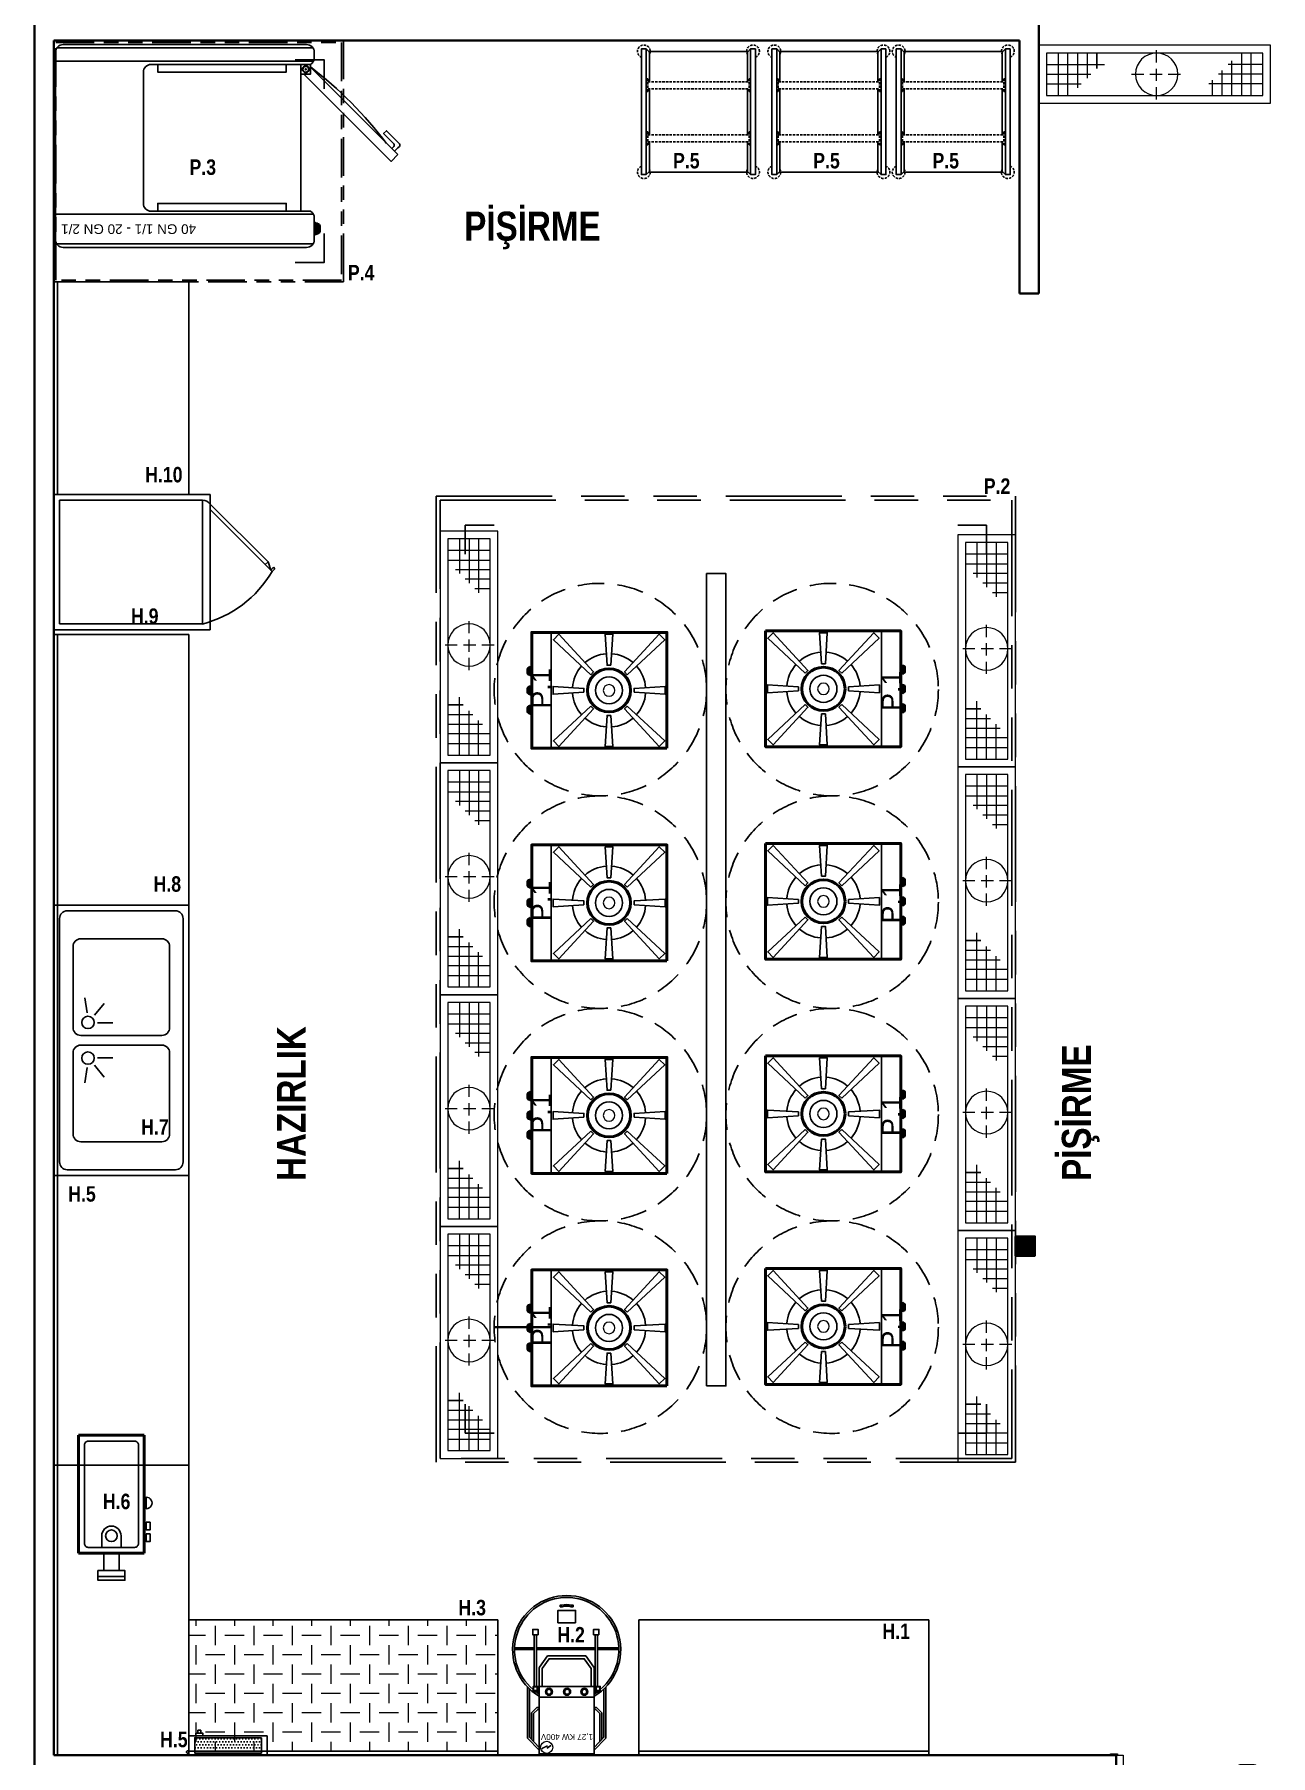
# Model space of a CAD drawing. Header units: centimetres. Extents: x 10321 to 11473, y 9141 to 13369.
# Drawn here: x 10321 to 10961, y 11708 to 12599 of the extents above; entities that cross this region are included whole.
import ezdxf
from ezdxf.enums import TextEntityAlignment as Align

# ---------------------------------------------------------------- set-up
doc = ezdxf.new("R2010")
doc.units = ezdxf.units.CM
for name, pattern in [('DASHED2', [9.525, 6.35, -3.175]), ('HIDDEN', [0.375, 0.25, -0.125]), ('{ Tapered Dash }', [10, 4, -1, 1.5, -1, 1.5, -1])]:
    doc.linetypes.add(name, pattern=pattern)
for name, color, linetype, lineweight in [('-DWG_ANA', 7, 'Continuous', 50), ('-DWG_DETAY1', 7, 'Continuous', 25), ('-DWG_DETAY2', 7, 'Continuous', 15), ('A_frame', 167, 'Continuous', 9), ('A_text', 7, 'Continuous', 9), ('BL-C', 140, 'Continuous', 0), ('DUVAR', 1, 'Continuous', 40), ('GRC-Ekipman', 4, 'Continuous', 25), ('GRC-et', 10, 'Continuous', 15), ('NO', 7, 'Continuous', 30), ('PLAN', 253, 'Continuous', 15), ('yerizg-a', 7, 'Continuous', 15), ('yerizg-b', 7, 'Continuous', 9)]:
    doc.layers.add(name, color=color, linetype=linetype, lineweight=lineweight)
for name, color, linetype in [('0-MUTFAK', 7, 'Continuous'), ('Kıtc-002 Çizgi', 7, 'Continuous'), ('Kıtc-011 Elk Tes Yazı 001', 1, 'Continuous'), ('Kıtc-014 Elk Tes İşaretler', 1, 'Continuous'), ('sıhhi tesisat', 162, 'Continuous')]:
    doc.layers.add(name, color=color, linetype=linetype)
doc.styles.add('ekp-yazı', font='arial.ttf', dxfattribs={"height": 10})
doc.styles.add('GZP', font='ARIALN.TTF')
doc.styles.add('ROMANS', font='ROMANSTW.SHX', dxfattribs={"width": 0.8})
doc.styles.get("Standard").update_dxf_attribs({"font": 'arial.ttf'})

# ---------------------------------------------------------------- blocks, each defined once
blk = doc.blocks.new('K-160')
at = {"layer": 'A_frame'}
for points in [[(-717.49, 19159.98), (-717.49, 19163.62), (-716.77, 19163.62), (-716.77, 19160.71), (-716.77, 19159.98)], [(-706.76, 19159.98), (-706.76, 19160.71), (-706.76, 19163.62), (-706.04, 19163.62), (-706.04, 19159.98)], [(-716.77, 19081.44), (-716.77, 19080.71), (-717.86, 19080.71), (-717.86, 19158.53), (-716.77, 19158.53), (-716.77, 19157.8), (-714.58, 19157.8), (-714.58, 19157.07), (-714.58, 19081.44)], [(-714.58, 19157.07), (-714.58, 19157.8), (-716.77, 19157.8), (-716.77, 19160.71), (-706.76, 19160.71), (-706.76, 19157.07)], [(-718.22, 19074.35), (-718.22, 19072.35), (-717.86, 19072.35), (-717.86, 19074.35)], [(-716.77, 19079.98), (-716.77, 19080.71), (-717.86, 19080.71), (-717.86, 19002.89), (-716.77, 19002.89), (-716.77, 19003.62), (-714.58, 19003.62), (-714.58, 19004.35), (-714.58, 19079.98)], [(-714.58, 19074.35), (-714.58, 19072.35), (-714.22, 19072.35), (-714.22, 19074.35)], [(-714.58, 19004.35), (-714.58, 19003.62), (-716.77, 19003.62), (-716.77, 19000.71), (-706.76, 19000.71), (-706.76, 19004.35)], [(-717.49, 19001.44), (-717.49, 18997.8), (-716.77, 18997.8), (-716.77, 19000.71), (-716.77, 19001.44)], [(-706.76, 19001.44), (-706.76, 19000.71), (-706.76, 18997.8), (-706.04, 18997.8), (-706.04, 19001.44)]]:
    blk.add_lwpolyline(points, close=True, dxfattribs=at)
at = {"layer": 'A_frame', "linetype": 'HIDDEN', "ltscale": 15}
for points in [[(-717.86, 19080.71, -0.462383), (-796.77, 19159.65), (-717.86, 19159.65)], [(-717.86, 19080.71, 0.462383), (-796.77, 19001.77), (-717.86, 19001.77)]]:
    blk.add_lwpolyline(points, format="xyb", dxfattribs=at)
at = {"layer": 'A_frame'}
for points in [[(-720.77, 19089.16), (-720.77, 19096.43, -0.414214), (-719.31, 19097.89, -0.91685), (-719.31, 19097.16, 0.414214), (-720.04, 19096.43), (-720.04, 19089.16, 0.414214), (-719.31, 19088.43), (-718.22, 19088.43), (-718.22, 19087.71), (-719.31, 19087.71, -0.414214)], [(-713.13, 19087.71), (-714.22, 19087.71), (-714.22, 19088.43), (-713.13, 19088.43, 0.414214), (-712.4, 19089.16), (-712.4, 19096.43, 0.414214), (-713.13, 19097.16, -0.91685), (-713.13, 19097.89, -0.414214), (-711.67, 19096.43), (-711.67, 19089.16, -0.414214)], [(-720.77, 19072.26), (-720.77, 19064.99, 0.414214), (-719.31, 19063.53, 0.91685), (-719.31, 19064.26, -0.414214), (-720.04, 19064.99), (-720.04, 19072.26, -0.414214), (-719.31, 19072.99), (-718.22, 19072.99), (-718.22, 19073.72), (-719.31, 19073.72, 0.414214)], [(-713.13, 19073.72), (-714.22, 19073.72), (-714.22, 19072.99), (-713.13, 19072.99, -0.414214), (-712.4, 19072.26), (-712.4, 19064.99, -0.414214), (-713.13, 19064.26, 0.91685), (-713.13, 19063.53, 0.414214), (-711.67, 19064.99), (-711.67, 19072.26, 0.414214)]]:
    blk.add_lwpolyline(points, format="xyb", close=True, dxfattribs=at)
blk = doc.blocks.new('A$C29431E44')
at = {"layer": 'Kıtc-014 Elk Tes İşaretler', "linetype": 'Continuous', "lineweight": 0}
for p, q in [((2.9, 3.66), (0.96, 2.3)), ((0.96, 2.3), (1, 2.21)), ((1, 2.21), (2.81, 3.48)), ((2.81, 3.48), (2.9, 2.31)), ((3, 2.49), (2.9, 3.66)), ((2.9, 2.31), (5.24, 3.52)), ((5.18, 3.62), (3, 2.49)), ((5.66, 3.81), (5.09, 3.77)), ((5.09, 3.77), (5.17, 3.64)), ((5.17, 3.64), (5.34, 3.36)), ((5.24, 3.52), (5.19, 3.62)), ((5.34, 3.36), (5.66, 3.81))]:
    blk.add_line(p, q, dxfattribs=at)
blk.add_circle((3.16, 3.16), 3.16, dxfattribs=at)
blk = doc.blocks.new('A$C5DC8673B')
at = {"layer": 'Kıtc-002 Çizgi'}
for p, q in [((9.81, 60.6), (9.81, 74.46)), ((10.81, 61.02), (10.81, 75.5)), ((45.07, 61.02), (45.07, 75.5)), ((46.07, 60.6), (46.07, 74.46)), ((12.51, 57.9), (9.81, 60.6)), ((12.93, 58.9), (10.81, 61.02)), ((12.51, 57.9), (13.78, 57.9)), ((12.93, 58.9), (13.78, 58.9)), ((42.95, 58.9), (42.1, 58.9)), ((43.36, 57.9), (42.1, 57.9)), ((42.95, 58.9), (45.07, 61.02)), ((43.36, 57.9), (46.07, 60.6)), ((12.86, 49.25), (12.86, 46.97)), ((13.78, 52.49), (13.78, 46.97)), ((13.27, 27.91), (43.51, 27.91)), ((13.27, 26.91), (43.51, 26.91)), ((44.79, 27.91), (54.94, 27.91)), ((44.79, 26.91), (54.92, 26.91)), ((25.28, 5.74), (25.55, 5.7)), ((25.28, 4.93), (25.55, 4.89)), ((30.59, 5.74), (30.32, 5.7)), ((30.59, 4.93), (30.32, 4.89))]:
    blk.add_line(p, q, dxfattribs=at)
for points in [[(13.78, 52.49), (42.1, 52.49), (42.1, 81.92), (13.78, 81.92)], [(10.58, 49.85), (13.78, 49.85), (13.78, 49.25), (10.58, 49.25)], [(12.86, 49.25), (10.58, 49.25), (10.58, 46.97), (12.86, 46.97)], [(12, 20.21), (13.27, 20.21), (13.27, 46.97), (12, 46.97)], [(13.78, 49.25), (12.86, 49.25), (12.86, 46.97), (13.78, 46.97)], [(13.78, 52.49), (42.1, 52.49), (42.1, 46.97), (13.78, 46.97)], [(42.1, 49.82), (45.29, 49.82), (45.29, 49.23), (42.1, 49.23)], [(43.01, 46.95), (42.1, 46.95), (42.1, 49.23), (43.01, 49.23)], [(43.01, 49.23), (45.29, 49.23), (45.29, 46.95), (43.01, 46.95)], [(43.51, 20.19), (44.79, 20.19), (44.79, 46.95), (43.51, 46.95)], [(11.26, 20.21), (14.01, 20.21), (14.01, 17.47), (11.26, 17.47)], [(42.78, 20.19), (45.52, 20.19), (45.52, 17.45), (42.78, 17.45)], [(23.37, 13.98), (32.5, 13.98), (32.5, 7.59), (23.37, 7.59)], [(24.56, 5.74), (25.28, 5.74), (25.28, 4.93), (24.56, 4.93)], [(31.32, 5.74), (30.59, 5.74), (30.59, 4.93), (31.32, 4.93)]]:
    blk.add_lwpolyline(points, close=True, dxfattribs=at)
for points in [[(7.66, 47.23), (7.66, 73.69), (13.78, 79.99)], [(8.66, 48.22), (8.66, 73.29), (13.78, 78.56)], [(48.21, 47.23), (48.21, 73.69), (42.1, 79.99)], [(47.21, 48.22), (47.21, 73.29), (42.1, 78.56)], [(13.78, 46.97), (13.78, 37.33), (13.9, 36.96), (18.04, 31.19), (18.44, 31.17), (37.43, 31.17), (37.84, 31.19), (41.98, 36.96), (42.1, 37.33), (42.1, 46.97)], [(15.28, 46.97), (15.28, 37.61), (18.82, 32.67), (37.05, 32.67), (40.6, 37.61), (40.6, 46.97)]]:
    blk.add_lwpolyline(points, dxfattribs=at)
for centre, radius in [((11.69, 48.13), 1), ((18.78, 49.73), 1.82), ((18.78, 49.73), 1.28), ((27.7, 49.73), 1.82), ((27.7, 49.73), 1.28), ((37.09, 49.73), 1.82), ((37.09, 49.73), 1.28), ((44.19, 48.13), 1)]:
    blk.add_circle(centre, radius, dxfattribs=at)
for centre, radius, start, end in [((27.94, 27.91), 28, 120.37847, 59.62153), ((27.94, 27.91), 27, 130.00552, 49.99448), ((27.94, 27.91), 27, 121.63053, 125.66401), ((27.94, 27.91), 27, 54.24941, 58.36948), ((27.94, 14.35), 8.97, 254.57781, 285.42219), ((27.94, 13.54), 8.97, 254.57781, 285.42219)]:
    blk.add_arc(centre, radius, start, end, dxfattribs=at)
for points, knots in [([(1.23, 27.91), (1.16, 27.91), (1.06, 27.91), (0.97, 27.91), (0.94, 27.91)], [0, 0, 0, 0, 0.1306613, 0.1926211, 0.1926211, 0.1926211, 0.1926211]), ([(1.23, 27.91), (1.16, 27.91), (1.06, 27.91), (0.97, 27.91), (0.94, 27.91)], [0, 0, 0, 0, 0.1306613, 0.1926211, 0.1926211, 0.1926211, 0.1926211]), ([(12, 27.91), (11.69, 27.91), (11.39, 27.91), (11.08, 27.91), (10.43, 27.91), (8.89, 27.91), (6.48, 27.91), (3.85, 27.91), (2.1, 27.91), (1.23, 27.91)], [-0.091879, -0.091879, -0.091879, -0.091879, 0, 0, 0, 0.196291, 0.46418, 0.732097, 1, 1, 1, 1]), ([(12, 27.91), (11.69, 27.91), (11.39, 27.91), (11.08, 27.91), (10.43, 27.91), (8.89, 27.91), (6.48, 27.91), (3.85, 27.91), (2.1, 27.91), (1.23, 27.91)], [-0.091879, -0.091879, -0.091879, -0.091879, 0, 0, 0, 0.196291, 0.46418, 0.732097, 1, 1, 1, 1]), ([(12, 26.91), (11.97, 26.91), (11.94, 26.91), (11.87, 26.91), (11.82, 26.91), (11.66, 26.91), (11.56, 26.91), (11.44, 26.91), (11.43, 26.91), (11.38, 26.91), (11.35, 26.91), (11.26, 26.91), (11.2, 26.91), (11.12, 26.91), (11.11, 26.91), (11.08, 26.91), (11.07, 26.91), (11.05, 26.91), (11.04, 26.91), (11.02, 26.91), (11, 26.91), (10.95, 26.91), (10.91, 26.91), (10.81, 26.91), (10.74, 26.91), (10.52, 26.91), (10.38, 26.91), (9.96, 26.91), (9.68, 26.91), (9.37, 26.91), (9.34, 26.91), (9.27, 26.91), (9.22, 26.91), (9.16, 26.91), (9.15, 26.91), (9.14, 26.91), (9.13, 26.91), (9.12, 26.91), (9.11, 26.91), (9.09, 26.91), (9.08, 26.91), (9.04, 26.91), (9.02, 26.91), (8.94, 26.91), (8.89, 26.91), (8.74, 26.91), (8.64, 26.91), (8.33, 26.91), (8.13, 26.91), (7.51, 26.91), (7.11, 26.91), (6.66, 26.91), (6.62, 26.91), (6.56, 26.91), (6.55, 26.91), (6.52, 26.91), (6.51, 26.91), (6.49, 26.91), (6.49, 26.91), (6.47, 26.91), (6.46, 26.91), (6.44, 26.91), (6.42, 26.91), (6.38, 26.91), (6.34, 26.91), (6.25, 26.91), (6.19, 26.91), (6, 26.91), (5.88, 26.91), (5.5, 26.91), (5.25, 26.91), (4.98, 26.91), (4.95, 26.91), (4.88, 26.91), (4.83, 26.91), (4.68, 26.91), (4.58, 26.91), (4.29, 26.91), (4.09, 26.91), (3.88, 26.91), (3.87, 26.91), (3.85, 26.91), (3.84, 26.91), (3.82, 26.91), (3.81, 26.91), (3.78, 26.91), (3.76, 26.91), (3.7, 26.91), (3.66, 26.91), (3.54, 26.91), (3.46, 26.91), (3.22, 26.91), (3.06, 26.91), (2.57, 26.91), (2.25, 26.91), (1.7, 26.91), (1.46, 26.91), (1.23, 26.91)], [-0.091879, -0.091879, -0.091879, -0.091879, -0.084163, -0.084163, -0.068729, -0.068729, -0.037862, -0.037862, -0.033319, -0.033319, -0.024232, -0.024232, -0.006058, -0.006058, -0.000672, -0.000672, 0.001993, 0.001993, 0.004658, 0.004658, 0.009988, 0.009988, 0.020649, 0.020649, 0.04197, 0.04197, 0.084612, 0.084612, 0.169896, 0.169896, 0.17737, 0.17737, 0.192318, 0.192318, 0.194954, 0.194954, 0.196886, 0.196886, 0.198819, 0.198819, 0.202683, 0.202683, 0.210411, 0.210411, 0.225868, 0.225868, 0.256781, 0.256781, 0.318608, 0.318608, 0.442262, 0.442262, 0.455315, 0.455315, 0.459598, 0.459598, 0.462633, 0.462633, 0.465016, 0.465016, 0.4674, 0.4674, 0.472167, 0.472167, 0.481702, 0.481702, 0.500771, 0.500771, 0.538909, 0.538909, 0.615186, 0.615186, 0.622666, 0.622666, 0.637628, 0.637628, 0.667551, 0.667551, 0.727398, 0.727398, 0.731293, 0.731293, 0.734369, 0.734369, 0.737445, 0.737445, 0.743597, 0.743597, 0.755901, 0.755901, 0.780509, 0.780509, 0.829725, 0.829725, 0.928156, 0.928156, 1, 1, 1, 1])]:
    blk.add_open_spline(points, degree=3, knots=knots, dxfattribs=at)
at = {"layer": 'Kıtc-014 Elk Tes İşaretler'}
blk.add_blockref('A$C29431E44', (35.14, 75.32), dxfattribs=at)
at = {"layer": 'Kıtc-011 Elk Tes Yazı 001', "insert": (14.28, 74.65), "char_height": 3, "attachment_point": 1}
blk.add_mtext_dynamic_manual_height_columns('{\\f@Arial Unicode MS|b0|i0|c162|p34;1,27 KW 400V }', width=31.2688, gutter_width=50, heights=[0], dxfattribs=at)
blk = doc.blocks.new('1-OG6')
at = {"layer": '-DWG_DETAY1', "color": 0}
for points in [[(-30, 30), (-30, -30), (30, -30), (30, 30)], [(-8.11, 9.46), (-9.51, 8.04), (-29, 26), (-26.18, 28.84)], [(-1, 13), (1, 13), (2, 29), (-2, 29)], [(8.11, 9.46), (9.51, 8.04), (29, 26), (26.18, 28.84)], [(-13, 1), (-13, -1), (-29, -2), (-29, 2)], [(13, 1), (13, -1), (29, -2), (29, 2)], [(-8.11, -9.46), (-9.51, -8.04), (-29, -26), (-26.18, -28.84)], [(8.11, -9.46), (9.51, -8.04), (29, -26), (26.18, -28.84)], [(-1, -13), (1, -13), (2, -29), (-2, -29)]]:
    blk.add_lwpolyline(points, close=True, dxfattribs=at)
for points in [[(-1.44, 18.95, 0.162747), (-12.55, 14.27, 0.162747)], [(12.55, 14.27, 0.162747), (1.44, 18.95, 0.162747)], [(-14.36, 12.44, 0.160919), (-18.95, 1.44, 0.160919)], [(18.95, 1.44, 0.160919), (14.36, 12.44, 0.160919)], [(-18.95, -1.44, 0.160919), (-14.36, -12.44, 0.160919)], [(14.36, -12.44, 0.160919), (18.95, -1.44, 0.160919)], [(-12.55, -14.27, 0.162747), (-1.44, -18.95, 0.162747)], [(1.44, -18.95, 0.162747), (12.55, -14.27, 0.162747)]]:
    blk.add_lwpolyline(points, format="xyb", dxfattribs=at)
blk.add_circle((0, 0), 7, dxfattribs=at)
at = {"layer": '-DWG_DETAY2', "color": 0}
blk.add_circle((0, 0), 3, dxfattribs=at)
blk = doc.blocks.new('DE')
at = {"layer": '-DWG_ANA', "color": 0}
blk.add_lwpolyline([(-1129, 18312.36), (-1189, 18312.36), (-1189, 18242.36), (-1129, 18242.36)], close=True, dxfattribs=at)
blk.add_circle((-1159, 18282.36), 11.18, dxfattribs=at)
at = {"color": 7}
for points in [[(-1171.5, 18241.83), (-1166.5, 18241.83), (-1166.5, 18242.36), (-1171.5, 18242.36)], [(-1161.5, 18241.83), (-1156.5, 18241.83), (-1156.5, 18242.36), (-1161.5, 18242.36)], [(-1151.5, 18241.83), (-1146.5, 18241.83), (-1146.5, 18242.36), (-1151.5, 18242.36)]]:
    blk.add_lwpolyline(points, close=True, dxfattribs=at)
for points in [[(-1171.5, 18241.48), (-1171, 18241.01), (-1171, 18240.99, 0.414214), (-1170, 18239.99), (-1168, 18239.99, 0.414214), (-1167, 18240.99), (-1167, 18241.01), (-1166.5, 18241.48)], [(-1161.5, 18241.48), (-1161, 18241.01), (-1161, 18240.99, 0.414214), (-1160, 18239.99), (-1158, 18239.99, 0.414214), (-1157, 18240.99), (-1157, 18241.01), (-1156.5, 18241.48)], [(-1151.5, 18241.48), (-1151, 18241.01), (-1151, 18240.99, 0.414214), (-1150, 18239.99), (-1148, 18239.99, 0.414214), (-1147, 18240.99), (-1147, 18241.01), (-1146.5, 18241.48)]]:
    blk.add_lwpolyline(points, format="xyb", dxfattribs=at)
for points in [[(-1171.5, 18241.48), (-1169.5, 18241.48)], [(-1170.86, 18241.22), (-1167.14, 18241.22)], [(-1170.75, 18240.99), (-1167.25, 18240.99)], [(-1170.71, 18240.75), (-1167.29, 18240.75)], [(-1170.58, 18240.52), (-1167.42, 18240.52)], [(-1170.24, 18240.28), (-1167.76, 18240.28)], [(-1169.5, 18241.83), (-1169.5, 18241.48)], [(-1168.5, 18241.83), (-1168.5, 18241.48)], [(-1168.5, 18241.48), (-1166.5, 18241.48)], [(-1161.5, 18241.48), (-1159.5, 18241.48)], [(-1160.86, 18241.22), (-1157.14, 18241.22)], [(-1160.75, 18240.99), (-1157.25, 18240.99)], [(-1160.71, 18240.75), (-1157.29, 18240.75)], [(-1160.58, 18240.52), (-1157.42, 18240.52)], [(-1160.24, 18240.28), (-1157.76, 18240.28)], [(-1159.5, 18241.83), (-1159.5, 18241.48)], [(-1158.5, 18241.83), (-1158.5, 18241.48)], [(-1158.5, 18241.48), (-1156.5, 18241.48)], [(-1151.5, 18241.48), (-1149.5, 18241.48)], [(-1150.86, 18241.22), (-1147.14, 18241.22)], [(-1150.75, 18240.99), (-1147.25, 18240.99)], [(-1150.71, 18240.75), (-1147.29, 18240.75)], [(-1150.58, 18240.52), (-1147.42, 18240.52)], [(-1150.24, 18240.28), (-1147.76, 18240.28)], [(-1149.5, 18241.83), (-1149.5, 18241.48)], [(-1148.5, 18241.83), (-1148.5, 18241.48)], [(-1148.5, 18241.48), (-1146.5, 18241.48)]]:
    blk.add_lwpolyline(points, dxfattribs=at)
at = {"layer": '0-MUTFAK', "color": 0, "linetype": 'HIDDEN', "ltscale": 55}
blk.add_circle((-1159.39, 18277.87), 55, dxfattribs=at)
at = {"layer": 'DUVAR', "color": 5}
for p, q in [((-1161.5, 18242.36), (-1166.5, 18242.36)), ((-1151.5, 18242.36), (-1156.5, 18242.36))]:
    blk.add_line(p, q, dxfattribs=at)
at = {"layer": 'PLAN', "color": 0, "linetype": 'Continuous', "xscale": -1}
blk.add_blockref('1-OG6', (-1159, 18282.36), dxfattribs=at)
at = {"layer": 'NO', "linetype": 'Continuous', "style": 'ROMANS', "width": 0.8}
blk.add_attdef('NO', text='', height=10, dxfattribs=at).set_placement((-1160, 18247.2), align=Align.MIDDLE)
blk = doc.blocks.new('ghggfhh')
at = {"color": 7}
blk.add_lwpolyline([(1188.71, 1333.35), (1193.71, 1333.35), (1193.71, 1333.87), (1188.71, 1333.87)], close=True, dxfattribs=at)
for points in [[(1190.71, 1333.35), (1190.71, 1333)], [(1191.71, 1333.35), (1191.71, 1333)], [(1188.71, 1333), (1190.71, 1333)], [(1189.35, 1332.74), (1193.07, 1332.74)], [(1189.46, 1332.51), (1192.96, 1332.51)], [(1189.5, 1332.27), (1192.92, 1332.27)], [(1189.62, 1332.04), (1192.79, 1332.04)], [(1189.97, 1331.8), (1192.45, 1331.8)], [(1191.71, 1333), (1193.71, 1333)]]:
    blk.add_lwpolyline(points, dxfattribs=at)
blk.add_lwpolyline([(1188.71, 1333), (1189.21, 1332.53), (1189.21, 1332.51, 0.414214), (1190.21, 1331.51), (1192.21, 1331.51, 0.414214), (1193.21, 1332.51), (1193.21, 1332.53), (1193.71, 1333)], format="xyb", dxfattribs=at)
blk = doc.blocks.new('dsfdsdfdsf')
at = {"color": 7}
for p, q in [((-1536.89, -3820.14), (-1633.89, -3820.14)), ((-1637.89, -3824.14), (-1637.89, -3950.14)), ((-1532.89, -3950.14), (-1532.89, -3824.14)), ((-1633.89, -3954.14), (-1622.53, -3954.14)), ((-1539.76, -3954.14), (-1536.89, -3954.14))]:
    blk.add_line(p, q, dxfattribs=at)
for points in [[(-1636.1, -3953.47), (-1636.1, -3820.8)], [(-1620.63, -3953.65), (-1620.63, -3820.14)], [(-1541.44, -3953.77), (-1541.44, -3820.14)], [(-1534.5, -3953.34), (-1534.5, -3820.93)], [(-1548.17, -3952.24), (-1548.17, -3947.24), (-1619.13, -3947.24), (-1619.13, -3952.24)], [(-1548.17, -3948.69), (-1593.37, -3993.89), (-1589.83, -3997.43)], [(-1589.83, -3997.43), (-1544.65, -3952.24)]]:
    blk.add_lwpolyline(points, dxfattribs=at)
for points in [[(-1543.17, -3952.24), (-1543.17, -3869.65, 0.414214), (-1547.17, -3865.65), (-1615.13, -3865.65, 0.414214), (-1619.13, -3869.65), (-1619.13, -3952.24)], [(-1585.66, -3995.25, 0.414214), (-1584.25, -3995.25), (-1578.99, -3989.99), (-1577.52, -3991.46), (-1584.23, -3998.18, -0.414214), (-1585.65, -3998.18), (-1586.41, -3997.41), (-1588.12, -3995.71), (-1586.66, -3994.25), (-1585.66, -3995.25)]]:
    blk.add_lwpolyline(points, format="xyb", dxfattribs=at)
for points in [[(-1619.13, -3939.64), (-1615.13, -3939.64), (-1615.13, -3873.07), (-1619.13, -3873.07)], [(-1543.17, -3939.64), (-1547.17, -3939.64), (-1547.17, -3873.07), (-1543.17, -3873.07)], [(-1543.17, -3947.24), (-1548.17, -3947.24), (-1548.17, -3952.24), (-1543.17, -3952.24)]]:
    blk.add_lwpolyline(points, close=True, dxfattribs=at)
for radius in [1.74, 1.49, 0.293]:
    blk.add_circle((-1545.67, -3949.72), radius, dxfattribs=at)
for centre, radius, start, end in [((-1633.89, -3824.14), 4, 90, 180), ((-1536.89, -3824.14), 4, 0, 90), ((-1633.89, -3950.14), 4, 180, 270), ((-1622.53, -3950.14), 4, 270, 328.31029), ((-1713.44, -3822.01), 213.33, 307.34994, 322.38034), ((-1539.76, -3950.14), 4, 211.68971, 270), ((-1536.89, -3950.14), 4, 270, 0)]:
    blk.add_arc(centre, radius, start, end, dxfattribs=at)
at = {"color": 7, "xscale": 1.276185955557594, "yscale": 1.276185955557594, "zscale": 1.276185955557594}
blk.add_blockref('ghggfhh', (-3148.42, -5656.41), dxfattribs=at)
at = {"color": 7, "insert": (-1630.91, -3892.95), "char_height": 5, "attachment_point": 1, "rotation": 90}
blk.add_mtext_dynamic_manual_height_columns('\\A1;40 GN 1/1 - 20 GN 2/1     ', width=72.2694, gutter_width=12.5, heights=[0], dxfattribs=at)
blk = doc.blocks.new('300X400')
at = {"layer": 'GRC-Ekipman'}
for p, q in [((-1396.72, 18442.12), (-1396.72, 18427.12)), ((-1396.72, 18427.12), (-1396.72, 18442.12)), ((-1396.72, 18442.12), (-1381.72, 18442.12)), ((-1126.72, 18442.12), (-1141.72, 18442.12)), ((-1141.72, 18442.12), (-1126.72, 18442.12)), ((-1126.72, 18442.12), (-1126.72, 18427.12)), ((-1396.72, 17972.12), (-1396.72, 17987.12)), ((-1396.72, 17987.12), (-1396.72, 17972.12)), ((-1126.72, 17972.12), (-1126.72, 17987.12)), ((-1396.72, 17972.12), (-1381.72, 17972.12)), ((-1126.72, 17972.12), (-1141.72, 17972.12)), ((-1141.72, 17972.12), (-1126.72, 17972.12))]:
    blk.add_line(p, q, dxfattribs=at)
at = {"layer": 'GRC-Ekipman', "linetype": '{ Tapered Dash }', "ltscale": 15}
for points in [[(-1411.72, 18457.12), (-1111.72, 18457.12), (-1111.72, 17957.12), (-1411.72, 17957.12)], [(-1409.72, 18455.12), (-1113.72, 18455.12), (-1113.72, 17959.12), (-1409.72, 17959.12)]]:
    blk.add_lwpolyline(points, close=True, dxfattribs=at)
blk = doc.blocks.new('500')
at = {"layer": 'GRC-Ekipman'}
for p, q in [((-2280.59, 18732.32), (-2265.59, 18732.32)), ((-2155.59, 18732.32), (-2165.59, 18732.32))]:
    blk.add_line(p, q, dxfattribs=at)
at = {"layer": 'GRC-Ekipman', "linetype": '{ Tapered Dash }', "ltscale": 5}
for points in [[(-2280.59, 18882.32), (-2155.59, 18882.32), (-2155.59, 18732.32), (-2280.59, 18732.32)], [(-2279.59, 18881.32), (-2156.59, 18881.32), (-2156.59, 18733.32), (-2279.59, 18733.32)]]:
    blk.add_lwpolyline(points, close=True, dxfattribs=at)
at = {"layer": 'GRC-Ekipman'}
for points in [[(-2270.59, 18757.32), (-2270.59, 18742.32), (-2255.59, 18742.32)], [(-2165.59, 18757.32), (-2165.59, 18742.32), (-2180.59, 18742.32)]]:
    blk.add_lwpolyline(points, dxfattribs=at)
blk = doc.blocks.new('ARB. GN 2.1 17 raflı')
at = {"ltscale": 5}
for p, q in [((-56.52, 0), (-54.87, -1.65)), ((-2.48, 0), (-4.13, -1.65)), ((-3.72, -1.24), (-55.28, -1.24)), ((-54.87, -1.65), (-54.87, -16.92)), ((-4.13, -1.65), (-4.13, -16.92)), ((-54.87, -20.58), (-54.87, -44.42)), ((-4.13, -20.58), (-4.13, -44.42)), ((-54.87, -48.08), (-54.87, -63.35)), ((-4.13, -48.08), (-4.13, -63.35)), ((-56.52, -65), (-54.87, -63.35)), ((-3.72, -63.76), (-55.28, -63.76)), ((-2.48, -65), (-4.13, -63.35))]:
    blk.add_line(p, q, dxfattribs=at)
at = {"color": 253, "linetype": 'HIDDEN', "ltscale": 5}
for p, q in [((-56.52, -15.45), (-55.7, -15.45)), ((-55.7, -22.05), (-55.7, -15.45)), ((-55.7, -16.92), (-3.3, -16.92)), ((-3.3, -22.05), (-3.3, -15.45)), ((-3.3, -15.45), (-2.48, -15.45)), ((-56.52, -22.05), (-55.7, -22.05)), ((-55.7, -20.58), (-3.3, -20.58)), ((-3.3, -22.05), (-2.48, -22.05)), ((-56.52, -42.95), (-55.7, -42.95)), ((-55.7, -42.95), (-55.7, -49.55)), ((-55.7, -44.42), (-3.3, -44.42)), ((-3.3, -42.95), (-3.3, -49.55)), ((-3.3, -42.95), (-2.48, -42.95)), ((-56.52, -49.55), (-55.7, -49.55)), ((-55.7, -48.08), (-3.3, -48.08)), ((-3.3, -49.55), (-2.48, -49.55))]:
    blk.add_line(p, q, dxfattribs=at)
at = {"ltscale": 5}
for points in [[(-56.52, -65), (-59, -65), (-59, 0), (-56.52, 0)], [(0, 0), (-2.48, 0), (-2.48, -65), (0, -65)]]:
    blk.add_lwpolyline(points, close=True, dxfattribs=at)
at = {"color": 253, "linetype": 'HIDDEN', "ltscale": 5}
for centre, start, end in [((-57.76, -1.24), 331.04498, 247.97569), ((-1.24, -1.24), 292.02431, 208.95502), ((-57.76, -63.76), 112.02431, 28.95502), ((-1.24, -63.76), 151.04498, 67.97569)]:
    blk.add_arc(centre, 3.3, start, end, dxfattribs=at)
blk = doc.blocks.new('CTezg.110-70')
for p, q in [((-110, 0), (0, 0)), ((-110, -70), (-110, 0)), ((0, 0), (0, -70)), ((0, -2), (-110, -2)), ((0, -70), (-110, -70))]:
    blk.add_line(p, q)
blk = doc.blocks.new('Evye2.140-70')
at = {"color": 251}
for p, q in [((-84.16, -17.24), (-91.97, -16.13)), ((-55.84, -17.24), (-48.03, -16.13)), ((-82.93, -21.05), (-89.03, -26.06)), ((-79.02, -22.71), (-79.02, -30.6)), ((-60.98, -22.71), (-60.98, -30.6)), ((-57.07, -21.05), (-50.97, -26.06))]:
    blk.add_line(p, q, dxfattribs=at)
for points in [[(0, -70), (-140, -70), (-140, 0), (0, 0)], [(0, -2), (-140, -2), (-140, 0), (0, 0)]]:
    blk.add_lwpolyline(points, close=True)
blk.add_lwpolyline([(-7, -67), (-133, -67, -0.414214), (-137, -63), (-137, -7, -0.414214), (-133, -3), (-7, -3, -0.414214), (-3, -7), (-3, -63, -0.414214)], format="xyb", close=True)
for points in [[(-76.5, -60), (-118.5, -60, -0.414214), (-122.5, -56), (-122.5, -14, -0.414214), (-118.5, -10), (-76.5, -10, -0.414214), (-72.5, -14), (-72.5, -56, -0.414214)], [(-63.5, -60), (-21.5, -60, 0.414214), (-17.5, -56), (-17.5, -14, 0.414214), (-21.5, -10), (-63.5, -10, 0.414214), (-67.5, -14), (-67.5, -56, 0.414214)]]:
    blk.add_lwpolyline(points, format="xyb", close=True, dxfattribs=at)
for centre in [(-79.21, -17.74), (-60.79, -17.74)]:
    blk.add_circle(centre, 3.19, dxfattribs=at)
blk = doc.blocks.new('CTezg.150-70')
for p, q in [((-150, 0), (0, 0)), ((-150, -70), (-150, 0)), ((0, 0), (0, -70)), ((0, -2), (-150, -2)), ((0, -70), (-150, -70))]:
    blk.add_line(p, q)
blk = doc.blocks.new('PoliTT.E.160-70')
at = {"layer": 'GRC-et'}
h = blk.add_hatch(dxfattribs=at)
h.set_pattern_fill('CHECKERED', color=256, scale=10, style=0)
h.set_pattern_definition([(0, (160, 0), (10, 10), [10, -10]), (90, (165, 5), (-10, 10), [10, -10])])
h.paths.add_polyline_path([(0, -70), (160, -70), (160, -2), (0, -2)])
for p, q in [((0, 0), (160, 0)), ((0, -70), (0, 0)), ((160, 0), (160, -70)), ((160, -2), (0, -2)), ((160, -70), (0, -70))]:
    blk.add_line(p, q)
blk = doc.blocks.new('Frenox Depo Tipi Dolpa Tek Kapı')
for p, q in [((70, 81), (0, 81)), ((0, 81), (0, 0)), ((70, 0), (70, 81)), ((0, 0), (70, 0))]:
    blk.add_line(p, q)
at = {"color": 251}
for p, q in [((67, 78), (3, 78)), ((3, 78), (3, 4)), ((67, 4), (67, 78)), ((3, 4), (67, 4))]:
    blk.add_line(p, q, dxfattribs=at)
at = {"color": 251, "linetype": 'Continuous'}
for p, q in [((2.95, 4), (67.05, 4)), ((62.22, 0), (30.17, -32.06)), ((65.05, 0), (35.11, -29.94)), ((30.17, -32.06), (31.58, -33.47)), ((35.11, -29.94), (30.87, -31.35)), ((30.87, -31.35), (32.29, -32.76)), ((32.29, -32.76), (31.58, -33.47)), ((33.7, -28.52), (35.11, -29.94))]:
    blk.add_line(p, q, dxfattribs=at)
for centre, radius, start, end in [((59.94, 18.71), 58.86, 194.47769, 239.61296), ((61.96, 4.05), 5.1, 307.40324, 359.46666)]:
    blk.add_arc(centre, radius, start, end, dxfattribs=at)
blk = doc.blocks.new('CTezg.140-70')
for p, q in [((-140, 0), (0, 0)), ((-140, -70), (-140, 0)), ((0, 0), (0, -70)), ((0, -2), (-140, -2)), ((0, -70), (-140, -70))]:
    blk.add_line(p, q)
blk = doc.blocks.new('Y-SIFON')
at = {"layer": 'yerizg-a', "color": 0, "linetype": 'Continuous'}
blk.add_circle((0, 0), 11, dxfattribs=at)
at = {"layer": 'yerizg-b', "color": 0, "linetype": 'DASHED2'}
for points in [[(0, 13), (0, -13)], [(-13, 0), (13, 0)]]:
    blk.add_lwpolyline(points, dxfattribs=at)
blk = doc.blocks.new('FGEWRW')
at = {"layer": 'BL-C', "linetype": 'Continuous'}
for p, q in [((418958.37, 6392413.23, 0), (418958.37, 6392391.23, 0)), ((418963.37, 6392391.23, 0), (418963.37, 6392413.23, 0)), ((418968.37, 6392413.23, 0), (418968.37, 6392395.23, 0)), ((418973.37, 6392413.23, 0), (418973.37, 6392400.23, 0)), ((418978.37, 6392413.23, 0), (418978.37, 6392405.23, 0)), ((419048.37, 6392391.23, 0), (419048.37, 6392409.23, 0)), ((419053.37, 6392413.23, 0), (419053.37, 6392391.23, 0)), ((419058.37, 6392391.23, 0), (419058.37, 6392413.23, 0)), ((418952.37, 6392407.23, 0), (418980.37, 6392407.23, 0)), ((418952.37, 6392402.23, 0), (418975.37, 6392402.23, 0)), ((419064.37, 6392402.23, 0), (419041.37, 6392402.23, 0)), ((419043.37, 6392391.23, 0), (419043.37, 6392404.23, 0)), ((419064.37, 6392407.23, 0), (419046.37, 6392407.23, 0)), ((418952.37, 6392397.23, 0), (418970.37, 6392397.23, 0)), ((419064.37, 6392397.23, 0), (419034.37, 6392397.23, 0))]:
    blk.add_line(p, q, dxfattribs=at)
at = {"layer": 'BL-C', "linetype": 'Continuous', "elevation": 0}
for points in [[(419068.37, 6392417.23), (418948.37, 6392417.23), (418948.37, 6392387.23), (419068.37, 6392387.23)], [(419064.37, 6392413.23), (418952.37, 6392413.23), (418952.37, 6392391.23), (419064.37, 6392391.23)]]:
    blk.add_lwpolyline(points, close=True, dxfattribs=at)
at = {"layer": 'sıhhi tesisat'}
blk.add_line((419038.37, 6392391.23, 0), (419038.37, 6392399.23, 0), dxfattribs=at)
at = {"layer": 'BL-C', "linetype": 'Continuous', "extrusion": (0, 0, -1), "zscale": -1}
blk.add_blockref('Y-SIFON', (-419007.37, 6392402.23, 0), dxfattribs=at)
at = {"layer": 'BL-C', "linetype": 'Continuous', "style": 'ROMANS', "text_generation_flag": 4, "width": 0.8}
blk.add_attdef('YRNO', text='', height=10, rotation=180, dxfattribs=at).set_placement((418965.37, 6392377.23, 0), align=Align.MIDDLE)
blk = doc.blocks.new('1YM-inox2000STR')
at = {"layer": '-DWG_ANA', "color": 0}
for p, q in [((61, 0), (0, 0)), ((0, 0), (0, -34)), ((61, -34), (61, 0)), ((0, -34), (61, -34))]:
    blk.add_line(p, q, dxfattribs=at)
at = {"layer": '-DWG_DETAY1', "color": 0}
blk.add_lwpolyline([(58, -5), (58, -29, -0.414214), (56, -31), (5, -31, -0.414214), (3, -29), (3, -5, -0.414214), (5, -3), (56, -3, -0.414214)], format="xyb", close=True, dxfattribs=at)
for points in [[(-9, -10), (-9, -24), (-14, -24), (-14, -10), (-9, -10)], [(-12, -10), (-12, -24)], [(0, -21), (-9, -21), (-9, -13), (0, -13)], [(10, -35), (6, -35), (6, -37), (10, -37), (10, -35)], [(16, -35), (12, -35), (12, -37), (16, -37), (16, -35)]]:
    blk.add_lwpolyline(points, dxfattribs=at)
for points in [[(3, -12), (9, -12, -1), (9, -22), (3, -22)], [(26, -35), (29, -35, -1.004224), (23, -35), (26, -35)]]:
    blk.add_lwpolyline(points, format="xyb", dxfattribs=at)
blk.add_circle((9, -17), 3, dxfattribs=at)
at = {"layer": 'NO', "linetype": 'Continuous', "style": 'ROMANS', "width": 0.8}
blk.add_attdef('NO', text='', height=10, dxfattribs=at).set_placement((31, -17), align=Align.MIDDLE)
blk = doc.blocks.new('A$C3BCB2360')
at = {"layer": 'Kıtc-002 Çizgi'}
h = blk.add_hatch(dxfattribs=at)
h.set_pattern_fill('DOTS', color=256, style=0)
h.set_pattern_definition([(0, (-5262.7797, -8365.3325), (0.79375, 1.5875), [0, -1.5875])])
h.paths.add_polyline_path([(3, 11.83), (3, 3.83), (37.5, 3.83), (37.5, 11.83)])
for points in [[(0, 2.83), (40.5, 2.83), (40.5, 12.83), (0, 12.83)], [(3, 3.83), (37.5, 3.83), (37.5, 11.83), (3, 11.83)], [(40.5, 11.83), (41.4, 11.83), (41.7, 11.53), (41.7, 10.93), (41.4, 10.63), (40.5, 10.63)], [(33.33, 2.83), (36.88, 2.83), (36.88, 1.42), (33.33, 1.42)], [(34.4, 1.42), (35.81, 1.42), (35.81, 0), (34.4, 0)]]:
    blk.add_lwpolyline(points, close=True, dxfattribs=at)

msp = doc.modelspace()

# ---------------------------------------------------------------- hatches: boundary and pattern name
at = {"layer": 'DUVAR'}
h = msp.add_hatch(color=5, dxfattribs=at)
h.dxf.hatch_style = 1
h.paths.add_polyline_path([(10839.49, 11976.61), (10829.49, 11976.61), (10829.49, 11966.61), (10839.49, 11966.61)])

# ---------------------------------------------------------------- linework, layer by layer
at = {"layer": '0-MUTFAK', "color": 0}
msp.add_line((10679.49, 12293.22), (10679.49, 12319.69), dxfattribs=at)
msp.add_lwpolyline([(10669.49, 11899.22), (10679.49, 11899.22), (10679.49, 12319.69), (10669.49, 12319.69)], close=True, dxfattribs=at)
at = {"layer": 'DUVAR', "color": 5}
for p, q in [((10321.49, 13368.61), (10321.49, 9221.11)), ((10841.49, 12625.61), (10841.49, 12464.61)), ((10331.49, 12595.61), (10831.49, 12595.61)), ((10331.49, 12595.61), (10331.49, 11708.11)), ((10831.49, 12595.61), (10831.49, 12464.61)), ((10831.49, 12595.61), (10831.49, 12464.61)), ((10831.49, 12464.61), (10841.49, 12464.61)), ((10831.49, 11976.61), (10829.49, 11976.61)), ((10829.49, 11976.61), (10839.49, 11976.61)), ((10839.49, 11976.61), (10839.49, 11966.61)), ((10588.98, 11929.61), (10559.49, 11929.61)), ((10331.49, 11708.11), (10881.49, 11708.11)), ((10881.49, 11708.11), (10331.49, 11708.11)), ((10881.49, 11708.11), (10881.49, 11698.11))]:
    msp.add_line(p, q, dxfattribs=at)
msp.add_lwpolyline([(10829.49, 11976.61), (10839.49, 11976.61), (10839.49, 11966.61), (10829.49, 11966.61)], close=True, dxfattribs=at)
msp.add_lwpolyline([(10829.49, 11976.61), (10839.49, 11976.61), (10839.49, 11966.61), (10829.49, 11966.61)], close=True, dxfattribs=at)

# ---------------------------------------------------------------- block references
at = {"color": 7, "rotation": 90}
msp.add_blockref('dsfdsdfdsf', (6512.25, 14126.37), dxfattribs=at)
at = {"layer": '0-MUTFAK', "color": 0}
for name, p, rotation in [('500', (29213.82, 14751.2), 90), ('FGEWRW', (429909.86, 6404980.34, 0), 180), ('CTezg.110-70', (10331.49, 12470.61), 89.99999999999999), ('Frenox Depo Tipi Dolpa Tek Kapı', (10412.49, 12290.61), 90), ('FGEWRW', (-6381855.74, 431290.06, 0), 269.9999999999999), ('FGEWRW', (-6381587.74, 431288.06, 0), 269.9999999999999), ('CTezg.140-70', (10331.49, 12288.11), 90), ('FGEWRW', (-6381855.74, 431170.06, 0), 269.9999999999999), ('FGEWRW', (-6381587.74, 431168.06, 0), 269.9999999999999), ('Evye2.140-70', (10331.49, 12148.11), 89.99999999999999), ('FGEWRW', (-6381855.74, 431050.06, 0), 269.9999999999999), ('FGEWRW', (-6381587.74, 431048.06, 0), 269.9999999999999), ('CTezg.150-70', (10331.49, 12008.11), 89.99999999999999), ('FGEWRW', (-6381855.74, 430930.06, 0), 269.9999999999999), ('FGEWRW', (-6381587.74, 430928.06, 0), 269.9999999999999), ('1YM-inox2000STR', (10344.36, 11812.62), 90), ('CTezg.150-70', (10331.49, 11858.11), 89.99999999999999), ('A$C5DC8673B', (10625, 11790.61), 180), ('PoliTT.E.160-70', (10561.49, 11708.11), 180), ('CTezg.150-70', (10634.48, 11708.11), 180)]:
    msp.add_blockref(name, p, dxfattribs=dict(at, rotation=rotation))
for name, p in [('ARB. GN 2.1 17 raflı', (10694.77, 12591.2)), ('ARB. GN 2.1 17 raflı', (10762.31, 12591.2)), ('ARB. GN 2.1 17 raflı', (10826.7, 12591.2)), ('300X400', (11941.21, -6097.43))]:
    msp.add_blockref(name, p, dxfattribs=at)
ref = msp.add_blockref('DE', (-7663.37, 11100.22), dxfattribs=dict(at, rotation=270))
ref.add_attrib('NO', 'P.1', dxfattribs={"layer": 'NO', "linetype": 'Continuous', "height": 10, "rotation": 270, "style": 'ekp-yazı', "text_generation_flag": 6}).set_placement((10583.82, 12260.22), align=Align.MIDDLE)
ref = msp.add_blockref('DE', (29012.36, 13419), dxfattribs=dict(at, rotation=90))
ref.add_attrib('NO', 'P.1', dxfattribs={"layer": 'NO', "linetype": 'Continuous', "height": 10, "rotation": 90, "style": 'ekp-yazı'}).set_placement((10765.16, 12259), align=Align.MIDDLE)
ref = msp.add_blockref('DE', (-7663.37, 10990.22), dxfattribs=dict(at, rotation=270))
ref.add_attrib('NO', 'P.1', dxfattribs={"layer": 'NO', "linetype": 'Continuous', "height": 10, "rotation": 270, "style": 'ekp-yazı', "text_generation_flag": 6}).set_placement((10583.82, 12150.22), align=Align.MIDDLE)
ref = msp.add_blockref('DE', (29012.36, 13309), dxfattribs=dict(at, rotation=90))
ref.add_attrib('NO', 'P.1', dxfattribs={"layer": 'NO', "linetype": 'Continuous', "height": 10, "rotation": 90, "style": 'ekp-yazı'}).set_placement((10765.16, 12149), align=Align.MIDDLE)
ref = msp.add_blockref('DE', (-7663.37, 10880.22), dxfattribs=dict(at, rotation=270))
ref.add_attrib('NO', 'P.1', dxfattribs={"layer": 'NO', "linetype": 'Continuous', "height": 10, "rotation": 270, "style": 'ekp-yazı', "text_generation_flag": 6}).set_placement((10583.82, 12040.22), align=Align.MIDDLE)
ref = msp.add_blockref('DE', (29012.36, 13199), dxfattribs=dict(at, rotation=90))
ref.add_attrib('NO', 'P.1', dxfattribs={"layer": 'NO', "linetype": 'Continuous', "height": 10, "rotation": 90, "style": 'ekp-yazı'}).set_placement((10765.16, 12039), align=Align.MIDDLE)
ref = msp.add_blockref('DE', (-7663.37, 10770.22), dxfattribs=dict(at, rotation=270))
ref.add_attrib('NO', 'P.1', dxfattribs={"layer": 'NO', "linetype": 'Continuous', "height": 10, "rotation": 270, "style": 'ekp-yazı', "text_generation_flag": 6}).set_placement((10583.82, 11930.22), align=Align.MIDDLE)
ref = msp.add_blockref('DE', (29012.36, 13089), dxfattribs=dict(at, rotation=90))
ref.add_attrib('NO', 'P.1', dxfattribs={"layer": 'NO', "linetype": 'Continuous', "height": 10, "rotation": 90, "style": 'ekp-yazı'}).set_placement((10765.16, 11929), align=Align.MIDDLE)
at = {"layer": 'DUVAR', "color": 5, "rotation": 90}
msp.add_blockref('K-160', (30042.2, 12414.87), dxfattribs=at)
at = {"layer": 'Kıtc-002 Çizgi', "rotation": 180}
msp.add_blockref('A$C3BCB2360', (10441.99, 11720.94), dxfattribs=at)

# ---------------------------------------------------------------- texts
at = {"layer": 'A_text', "attachment_point": 1, "style": 'GZP'}
for s, insert, char_height in [('{\\fArial Narrow|b1|i0|c162|p34;P.5}', (10652.11, 12537.37), 8), ('{\\fArial Narrow|b1|i0|c162|p34;P.5}', (10724.69, 12537.37), 8), ('{\\fArial Narrow|b1|i0|c162|p34;P.5}', (10786.43, 12537.37), 8), ('{\\fArial Narrow|b1|i0|c162|p34;P.3}', (10401.76, 12534.05), 8), ('{\\fArial Narrow|b1|i0|c162|p34;PİŞİRME}', (10544.01, 12507.02), 15), ('{\\fArial Narrow|b1|i0|c162|p34;P.4}', (10483.79, 12479.43), 8), ('{\\fArial Narrow|b1|i0|c162|p34;H.10}', (10378.82, 12374.87), 8), ('{\\fArial Narrow|b1|i0|c162|p34;P.2}', (10813, 12368.94), 8), ('{\\fArial Narrow|b1|i0|c162|p34;H.9}', (10371.49, 12301.64), 8), ('{\\fArial Narrow|b1|i0|c162|p34;H.8}', (10383.17, 12162.99), 8), ('{\\fArial Narrow|b1|i0|c162|p34;H.7}', (10376.73, 12037.2), 8), ('{\\fArial Narrow|b1|i0|c162|p34;H.5}', (10338.99, 12002.58), 8), ('{\\fArial Narrow|b1|i0|c162|p34;H.6}', (10356.92, 11843.41), 8), ('{\\fArial Narrow|b1|i0|c162|p34;H.3}', (10541.01, 11788.47), 8), ('{\\fArial Narrow|b1|i0|c162|p34;H.2}', (10592.22, 11774.4), 8), ('{\\fArial Narrow|b1|i0|c162|p34;H.1}', (10760.52, 11776.21, 0), 8), ('{\\fArial Narrow|b1|i0|c162|p34;H.5}', (10386.55, 11720.18), 8)]:
    msp.add_mtext_dynamic_manual_height_columns(s, width=187.0193, gutter_width=12.5, heights=[0], dxfattribs=dict(at, insert=insert, char_height=char_height))
at = {"layer": 'A_text', "char_height": 15, "attachment_point": 1, "rotation": 90, "style": 'GZP'}
for s, insert in [('{\\fArial Narrow|b1|i0|c162|p34;HAZIRLIK}', (10447.01, 12005.29)), ('{\\fArial Narrow|b1|i0|c162|p34;PİŞİRME}', (10853.43, 12005.29))]:
    msp.add_mtext_dynamic_manual_height_columns(s, width=187.0193, gutter_width=12.5, heights=[0], dxfattribs=dict(at, insert=insert))

doc.saveas('drawing.dxf')
